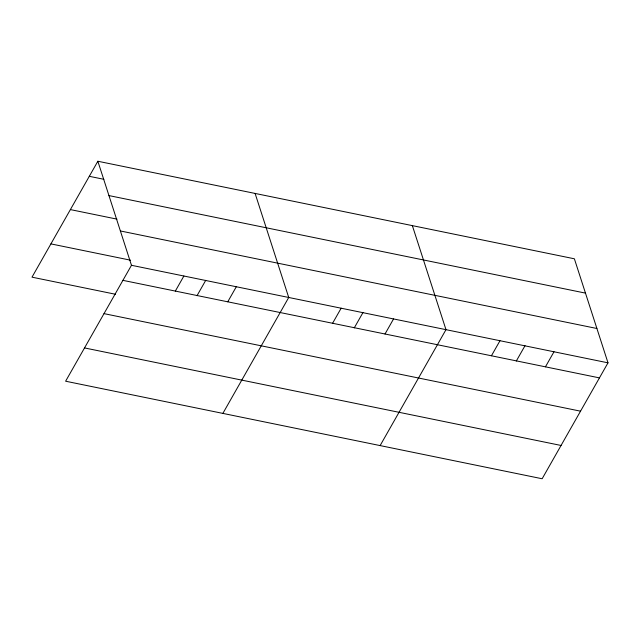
<?xml version="1.0" encoding="UTF-8"?>
<svg xmlns="http://www.w3.org/2000/svg" width="640" height="640" viewBox="0 0 640 640"><rect width="100%" height="100%" fill="white"/><g stroke="black" fill="none" stroke-linecap="round" stroke-linejoin="round"><path stroke-width="0.96" d="M97.856 161.248L131.472 265.288L65.616 381.208L542.144 478.752L608 362.832L574.384 258.792L97.856 161.248L32 277.168L115.48 294.256M175.336 291.08L183.888 276.016M197.008 295.704L205.736 280.344M227.752 301.808L236.304 286.752M222.872 413.4L288.728 297.48L255.104 193.44M332.584 323.272L341.144 308.208M354.264 327.888L362.992 312.528M385.008 334L393.56 318.936M380.128 445.584L445.984 329.664L412.36 225.624M491.432 355.784L499.984 340.72M516.288 361.056L525.016 345.696M545.44 366.832L553.992 351.776M89.296 176.312L103.856 179.296M108.944 195.584L585.472 293.12M70.392 209.592L116.984 219.136M120.376 230.96L596.904 328.496M50.904 243.888L130.504 260.184M131.472 265.288L608 362.832M122.912 280.352L599.448 377.888M104.008 313.632L580.536 411.176M84.528 347.928L561.056 445.464"/></g></svg>
